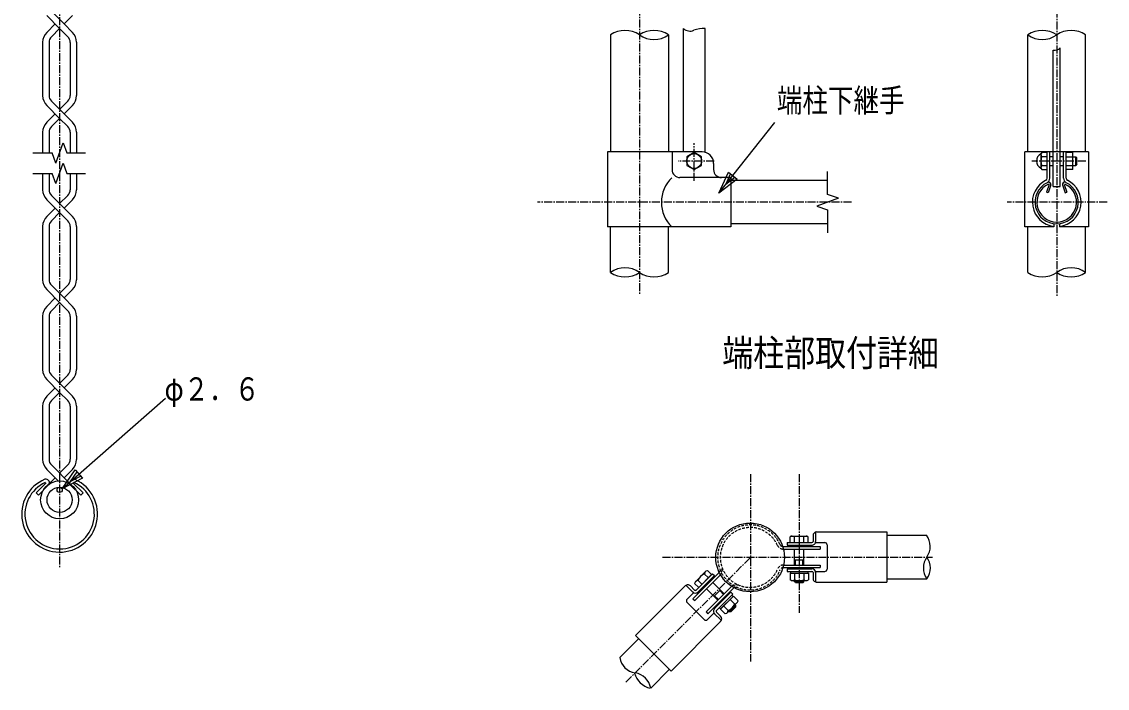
# Model space of a CAD drawing. Units: millimetres, scale not verified. Extents: x -4425 to 4425, y -3150 to 3150.
# Drawn here: x 163 to 2203, y 244 to 1495 of the extents above; entities that cross this region are included whole.
import ezdxf
from ezdxf.enums import TextEntityAlignment as Align

# ---------------------------------------------------------------- set-up
doc = ezdxf.new("R2010")
doc.units = ezdxf.units.MM
doc.header["$LTSCALE"] = 20
doc.linetypes.add('USER1', pattern=[1.125, 0.75, -0.125, 0.125, -0.125])
doc.linetypes.add('USER2', pattern=[0.375, 0.25, -0.125])
for name, color, linetype, lineweight in [('0-1_2', 7, 'Continuous', 25), ('0-2_1', 7, 'Continuous', 25), ('0-3_0', 7, 'Continuous', 25), ('0-A_CENTLN-L', 2, 'USER1', 25)]:
    doc.layers.add(name, color=color, linetype=linetype, lineweight=lineweight)
doc.styles.add('ＭＳ ゴシック', font='')
doc.styles.get('ＭＳ ゴシック').set_extended_font_data('MS Gothic')

# ---------------------------------------------------------------- blocks, each defined once
blk = doc.blocks.new('C24')
at = {"layer": '0-2_1', "color": 4}
blk.add_line((91058.4, 87643.8), (94939.4, 91042.8), dxfattribs=at)
blk.add_lwpolyline([(91828.6, 88039.3), (91058.4, 87643.8), (91551.9, 88355.3)], close=True, dxfattribs=at)
blk.add_lwpolyline([(91759.5, 88118.3), (91374.3, 87920.6), (91621.1, 88276.3)], dxfattribs=at)
blk = doc.blocks.new('C57')
at = {"layer": '0-2_1', "color": 4}
blk.add_line((115014.5, 95210.7), (117117.6, 97867.8), dxfattribs=at)
blk.add_lwpolyline([(115700.4, 95739), (115014.5, 95210.7), (115371.1, 95999.6)], close=True, dxfattribs=at)
blk.add_lwpolyline([(115618.1, 95804.1), (115275.1, 95540), (115453.4, 95934.5)], dxfattribs=at)

msp = doc.modelspace()

# ---------------------------------------------------------------- linework, layer by layer
at = {"layer": '0-1_2'}
for p, q in [((1609.27, 529.32), (1606.97, 527.99)), ((1606.97, 517.32), (1606.97, 527.99)), ((1609.27, 529.32), (1638.96, 529.32)), ((1611.26, 517.32), (1645.54, 517.32)), ((1615.54, 517.32), (1615.54, 527.99)), ((1615.54, 510.25), (1615.54, 512.39)), ((1632.69, 517.32), (1632.69, 527.99)), ((1632.69, 510.25), (1632.69, 512.39)), ((1638.96, 529.32), (1641.26, 527.99)), ((1641.26, 517.32), (1641.26, 527.99)), ((1615.54, 475.32), (1615.54, 505.32)), ((1632.69, 475.32), (1632.69, 505.32)), ((1615.54, 485.18), (1632.69, 485.18)), ((1615.54, 468.25), (1615.54, 470.39)), ((1632.69, 468.25), (1632.69, 470.39)), ((1428.5, 443.24), (1449.49, 464.24)), ((1435.36, 433.13), (1459.6, 457.37)), ((1453.54, 451.31), (1445.99, 458.86)), ((1449.49, 464.24), (1452.05, 464.92)), ((1459.6, 457.37), (1452.05, 464.92)), ((1607.14, 459.85), (1641.43, 459.85)), ((1607.14, 459.85), (1607.14, 447.46)), ((1615.71, 459.85), (1615.71, 447.46)), ((1632.85, 459.85), (1632.85, 447.46)), ((1641.43, 459.85), (1641.43, 447.46)), ((1428.5, 443.24), (1427.81, 440.68)), ((1435.36, 433.13), (1427.81, 440.68)), ((1441.42, 439.19), (1433.87, 446.74)), ((1446.57, 434.04), (1445.05, 435.55)), ((1471.27, 409.34), (1450.05, 430.55)), ((1458.69, 446.16), (1457.18, 447.68)), ((1483.39, 421.46), (1462.18, 442.68)), ((1464.15, 416.46), (1476.27, 428.59)), ((1609.44, 446.14), (1607.14, 447.46)), ((1615.54, 444.03), (1615.54, 446.14)), ((1615.54, 444.03), (1632.69, 444.03)), ((1617.26, 442.32), (1630.97, 442.32)), ((1630.97, 442.32), (1632.69, 444.03)), ((1632.69, 444.03), (1632.69, 446.14)), ((1476.26, 392.46), (1500.51, 416.7)), ((1488.39, 416.46), (1486.87, 417.98)), ((1494.45, 410.64), (1503.21, 401.88)), ((1500.51, 416.7), (1509.27, 407.95)), ((1476.27, 404.34), (1474.75, 405.86)), ((1476.26, 392.46), (1485.02, 383.7)), ((1482.32, 398.52), (1491.08, 389.76)), ((1493.24, 387.37), (1491.9, 388.71)), ((1493.24, 387.37), (1505.36, 399.49)), ((1495.66, 387.37), (1505.36, 397.07)), ((1487.59, 384.39), (1485.02, 383.7)), ((1495.66, 387.37), (1490.57, 387.37))]:
    msp.add_line(p, q, dxfattribs=at)
at = {"layer": '0-1_2', "color": 4}
for p, q in [((1617.26, 475.32), (1617.26, 485.18)), ((1617.26, 468.25), (1617.26, 470.39)), ((1630.97, 475.32), (1630.97, 485.18)), ((1630.97, 468.25), (1630.97, 470.39)), ((1617.26, 442.32), (1617.26, 446.14)), ((1630.97, 442.32), (1630.97, 446.14)), ((1472.48, 410.55), (1465.36, 417.68)), ((1482.18, 420.25), (1475.06, 427.37)), ((1487.18, 415.25), (1485.66, 416.77)), ((1477.48, 405.55), (1475.96, 407.07)), ((1495.66, 387.37), (1493.12, 389.92)), ((1505.36, 397.07), (1502.81, 399.61))]:
    msp.add_line(p, q, dxfattribs=at)
at = {"layer": '0-1_2'}
for points in [[(1609.44, 446.14), (1639.13, 446.14), (1641.43, 447.46)], [(1487.59, 384.39), (1508.58, 405.38), (1509.27, 407.95)], [(1505.36, 397.07), (1505.36, 399.49), (1504.03, 400.83)]]:
    msp.add_lwpolyline(points, dxfattribs=at)
for centre, radius, start, end in [((1609.27, 513.82), 15.5, 66.11754, 90), ((1624.12, 500.95), 28.37, 72.41836, 107.5858), ((1638.96, 513.82), 15.5, 90, 113.88093), ((1459.06, 433.68), 28.37, 117.41808, 152.58563), ((1460.45, 453.28), 15.5, 134.99994, 158.88132), ((1439.45, 432.28), 15.5, 111.11787, 134.99994), ((1609.44, 461.63), 15.5, 270, 293.88238), ((1624.28, 474.49), 28.36, 252.40607, 287.59442), ((1639.13, 461.63), 15.5, 246.11765, 270), ((1476.63, 395.35), 15.5, 314.99972, 338.88248), ((1478.03, 414.94), 28.36, 297.40603, 332.59442), ((1497.62, 416.34), 15.5, 291.11755, 315.00061)]:
    msp.add_arc(centre, radius, start, end, dxfattribs=at)
at = {"layer": '0-2_1', "color": 2, "linetype": 'USER1'}
for p, q in [((1324.08, 2129.41), (1324.08, 983.86)), ((2108.03, 2126.03), (2108.03, 980.48)), ((234.68, 1998.79), (234.68, 469.4)), ((1426.93, 1196.93), (1426.93, 1267.21)), ((1464.69, 1233.8), (1396.71, 1233.8)), ((2162.55, 1233.8), (2061.55, 1233.8)), ((2203.1, 1156.65), (2015.18, 1156.65)), ((1533, 645.67), (1533, 294.24)), ((1623.98, 645.64), (1623.98, 385.62)), ((1367.71, 490.35), (1874.8, 490.35)), ((1532.03, 488.81), (1297.83, 254.61))]:
    msp.add_line(p, q, dxfattribs=at)
at = {"layer": '0-2_1'}
for p, q in [((243.17, 1491.2), (219.2, 1515.17)), ((234.68, 1482.72), (210.5, 1506.91)), ((210.5, 1475.5), (226.2, 1491.2)), ((243.17, 1491.2), (258.87, 1506.91)), ((258.87, 1475.5), (243.17, 1491.2)), ((219.2, 1467.24), (234.68, 1482.72)), ((250.17, 1467.24), (234.68, 1482.72)), ((1269.65, 1470.58), (1269.65, 1250.94)), ((1378.51, 1470.58), (1378.51, 1250.94)), ((1406.58, 1250.94), (1406.58, 1482.78)), ((1447.29, 1250.94), (1447.29, 1482.78)), ((2053.6, 1250.94), (2053.6, 1470.58)), ((2162.46, 1250.94), (2162.46, 1470.58)), ((202.81, 1456.94), (202.81, 1356.72)), ((214.81, 1456.63), (214.81, 1357.03)), ((254.56, 1456.63), (254.56, 1357.03)), ((266.56, 1456.94), (266.56, 1356.72)), ((2101.6, 1186.14), (2101.6, 1442.23)), ((2114.46, 1186.14), (2114.46, 1446.62)), ((243.17, 1322.45), (219.2, 1346.42)), ((234.68, 1330.94), (250.17, 1346.42)), ((234.68, 1313.97), (210.5, 1338.16)), ((243.17, 1322.45), (258.87, 1338.16)), ((210.5, 1306.75), (226.2, 1322.45)), ((219.2, 1298.49), (234.68, 1313.97)), ((250.17, 1298.49), (234.68, 1313.97)), ((258.87, 1306.75), (243.17, 1322.45)), ((202.81, 1288.19), (202.81, 1248.97)), ((214.81, 1287.88), (214.81, 1248.97)), ((254.56, 1287.88), (254.56, 1248.97)), ((266.56, 1288.19), (266.56, 1248.97)), ((1264.29, 1250.94), (1264.29, 1110.58)), ((1441.93, 1250.94), (1264.29, 1250.94)), ((1385.26, 1250.94), (1385.26, 1217.73)), ((1385.26, 1250.94), (1385.26, 1217.73)), ((2167.81, 1250.94), (2048.24, 1250.94)), ((2048.24, 1110.58), (2048.24, 1250.94)), ((2078.46, 1247.02), (2078.46, 1220.57)), ((2090.24, 1201.56), (2090.24, 1250.94)), ((2095.17, 1201.44), (2095.17, 1250.94)), ((2120.89, 1201.44), (2120.89, 1250.94)), ((2125.81, 1201.56), (2125.81, 1250.94)), ((2138.67, 1249.87), (2125.81, 1249.87)), ((2138.67, 1217.73), (2138.67, 1249.87)), ((2167.82, 1250.94), (2167.82, 1110.58)), ((1463.36, 1229.51), (1463.36, 1217.73)), ((1463.36, 1229.51), (1463.36, 1217.73)), ((2090.24, 1241.83), (2079.75, 1241.83)), ((2079.75, 1225.76), (2090.24, 1225.76)), ((2095.17, 1242.37), (2101.6, 1242.37)), ((2095.17, 1225.23), (2101.6, 1225.23)), ((2114.46, 1242.37), (2120.89, 1242.37)), ((2114.46, 1225.23), (2120.89, 1225.23)), ((2125.81, 1241.83), (2144.03, 1241.83)), ((2125.81, 1225.77), (2144.03, 1225.77)), ((2144.03, 1241.83), (2146.17, 1239.68)), ((2144.03, 1226.3), (2144.03, 1241.3)), ((2146.17, 1227.91), (2144.03, 1225.77)), ((2146.17, 1227.91), (2146.17, 1239.68)), ((202.81, 1210.72), (202.81, 1179.72)), ((214.81, 1210.72), (214.81, 1180.03)), ((254.56, 1210.72), (254.56, 1180.03)), ((266.56, 1210.72), (266.56, 1179.72)), ((2078.46, 1220.57), (2080.1, 1217.73)), ((2080.1, 1217.73), (2090.24, 1217.73)), ((2138.67, 1217.73), (2125.81, 1217.73)), ((1495.51, 1202.73), (1400.26, 1202.73)), ((1495.51, 1202.73), (1495.51, 1110.58)), ((1677.65, 1197.37), (1495.51, 1197.37)), ((2093.82, 1189.62), (2088.68, 1175.5)), ((2097.21, 1188.91), (2091.91, 1174.32)), ((2101.6, 1186.14), (2114.46, 1186.14)), ((2118.85, 1188.91), (2124.15, 1174.32)), ((2122.24, 1189.62), (2127.38, 1175.5)), ((243.17, 1145.45), (219.2, 1169.42)), ((234.68, 1153.94), (250.17, 1169.42)), ((2091.91, 1174.32), (2088.68, 1175.5)), ((2124.15, 1174.32), (2127.37, 1175.5)), ((234.68, 1136.97), (210.5, 1161.15)), ((210.5, 1129.75), (226.2, 1145.45)), ((243.17, 1145.45), (258.87, 1161.16)), ((258.87, 1129.75), (243.17, 1145.45)), ((219.2, 1121.49), (234.68, 1136.97)), ((250.17, 1121.49), (234.68, 1136.97)), ((202.81, 1111.19), (202.81, 1010.97)), ((214.81, 1110.88), (214.81, 1011.28)), ((254.56, 1110.88), (254.56, 1011.28)), ((266.56, 1111.19), (266.56, 1010.97)), ((1495.51, 1110.58), (1264.29, 1110.58)), ((1269.65, 1024.87), (1269.65, 1110.58)), ((1378.51, 1024.87), (1378.51, 1110.58)), ((1677.65, 1115.94), (1495.51, 1115.94)), ((2102.67, 1110.58), (2048.24, 1110.58)), ((2053.6, 1024.87), (2053.6, 1110.58)), ((2102.67, 1116.29), (2102.67, 1110.58)), ((2113.39, 1116.29), (2113.39, 1110.58)), ((2167.82, 1110.58), (2113.39, 1110.58)), ((2162.46, 1024.87), (2162.46, 1110.58)), ((243.17, 976.7), (219.2, 1000.67)), ((234.68, 985.19), (250.17, 1000.67)), ((234.68, 968.22), (210.5, 992.4)), ((243.17, 976.7), (258.87, 992.41)), ((210.5, 961), (226.2, 976.7)), ((219.2, 952.74), (234.68, 968.22)), ((250.17, 952.74), (234.68, 968.22)), ((258.87, 961), (243.17, 976.7)), ((202.81, 942.44), (202.81, 842.22)), ((214.81, 942.13), (214.81, 842.53)), ((254.56, 942.13), (254.56, 842.53)), ((266.56, 942.44), (266.56, 842.22)), ((234.68, 799.47), (210.5, 823.65)), ((243.17, 807.95), (219.2, 831.92)), ((234.68, 816.44), (250.17, 831.92)), ((243.17, 807.95), (258.87, 823.65)), ((210.5, 792.25), (226.2, 807.95)), ((219.2, 783.99), (234.68, 799.47)), ((250.17, 783.99), (234.68, 799.47)), ((258.87, 792.25), (243.17, 807.95)), ((202.81, 773.69), (202.81, 673.47)), ((214.81, 773.38), (214.81, 673.78)), ((254.56, 773.38), (254.56, 673.78)), ((266.56, 773.69), (266.56, 673.47)), ((232.21, 633.2), (210.5, 654.91)), ((255.71, 626.66), (219.2, 663.17)), ((234.68, 647.69), (250.16, 663.17)), ((243.17, 639.2), (258.87, 654.91)), ((210.28, 623.29), (226.2, 639.2)), ((209.18, 629.57), (190.59, 610.97)), ((214.03, 625.93), (194.83, 606.73)), ((255.3, 625.53), (274.5, 606.33)), ((260.15, 629.17), (278.75, 610.57)), ((194.83, 606.73), (190.59, 610.97)), ((274.5, 606.33), (278.75, 610.57)), ((1650.21, 530.42), (1650.21, 519.49)), ((1655.05, 537.46), (1655.05, 519.46)), ((1657.19, 537.46), (1788.98, 537.46)), ((1788.98, 537.46), (1788.98, 443.18)), ((1788.98, 531.17), (1863.66, 531.17)), ((1593.07, 510.25), (1663.62, 510.25)), ((1601.48, 512.39), (1647.98, 512.39)), ((1601.57, 517.35), (1601.57, 512.42)), ((1601.57, 517.35), (1648.07, 517.35)), ((1655.14, 517.35), (1672.28, 517.35)), ((1663.62, 510.25), (1663.62, 505.32)), ((1676.57, 513.06), (1676.57, 467.64)), ((1594.53, 505.32), (1663.62, 505.32)), ((1594.48, 470.39), (1663.62, 470.39)), ((1594.92, 475.32), (1663.62, 475.32)), ((1663.62, 475.32), (1663.62, 470.39)), ((1424.5, 411.97), (1472.59, 460.06)), ((1427.99, 408.49), (1475.56, 456.06)), ((1430.71, 428.18), (1461.32, 458.79)), ((1434.2, 424.7), (1464.81, 455.31)), ((1461.36, 458.88), (1464.85, 455.39)), ((1601.48, 468.25), (1647.98, 468.25)), ((1601.57, 468.28), (1601.57, 463.35)), ((1601.57, 463.35), (1648.07, 463.35)), ((1607.8, 463.32), (1607.8, 459.85)), ((1640.58, 463.32), (1640.58, 459.85)), ((1650.21, 461.21), (1650.21, 450.28)), ((1655.05, 461.18), (1655.05, 443.18)), ((1655.14, 463.35), (1672.28, 463.35)), ((1788.98, 449.53), (1864.34, 449.53)), ((1316.77, 342.72), (1409.95, 435.91)), ((1411.51, 437.51), (1425.76, 423.27)), ((1420, 436), (1427.73, 428.27)), ((1449.2, 387.27), (1496.49, 434.57)), ((1452.68, 383.79), (1500.91, 432.02)), ((1619.83, 444.03), (1621.35, 442.28)), ((1657.19, 443.18), (1788.98, 443.18)), ((1413.59, 411.06), (1425.71, 423.18)), ((1424.5, 411.97), (1427.99, 408.49)), ((1465.41, 393.48), (1496.02, 424.09)), ((1468.9, 390), (1499.5, 420.61)), ((1476.55, 392.8), (1500.03, 416.29)), ((1496.06, 424.18), (1499.55, 420.69)), ((1497.61, 418.71), (1500.03, 416.29)), ((1413.63, 405.09), (1445.76, 372.96)), ((1474.12, 395.23), (1476.55, 392.8)), ((1383.44, 276.05), (1476.62, 369.24)), ((1449.2, 387.27), (1452.68, 383.79)), ((1451.77, 372.88), (1463.9, 385)), ((1463.94, 385.09), (1478.18, 370.84)), ((1468.94, 387.06), (1476.67, 379.33)), ((1322.49, 337), (1287.14, 301.66)), ((1316.77, 342.72), (1383.44, 276.05)), ((1380.22, 279.27), (1345.25, 244.3))]:
    msp.add_line(p, q, dxfattribs=at)
at = {"layer": '0-2_1', "color": 4}
for p, q in [((227.76, 1229.94), (241.61, 1268)), ((241.61, 1268), (248.54, 1248.97)), ((184.51, 1248.97), (220.83, 1248.97)), ((227.76, 1229.94), (220.83, 1248.97)), ((248.54, 1248.97), (283.03, 1248.97)), ((227.76, 1191.69), (241.61, 1229.75)), ((241.61, 1229.75), (248.54, 1210.72)), ((184.51, 1210.72), (220.83, 1210.72)), ((227.76, 1191.69), (220.83, 1210.72)), ((248.54, 1210.72), (283.03, 1210.72)), ((1697.78, 1163.98), (1657.51, 1149.33)), ((1657.51, 1149.33), (1677.65, 1142)), ((1677.65, 1142), (1677.65, 1099.14))]:
    msp.add_line(p, q, dxfattribs=at)
at = {"layer": '0-2_1', "color": 4, "linetype": 'USER2'}
for p, q in [((1593.88, 505.35), (1594.62, 505.35)), ((1591.49, 475.35), (1595.01, 475.35)), ((1475.6, 456.14), (1476.12, 456.67)), ((1496.54, 434.66), (1499.03, 437.14))]:
    msp.add_line(p, q, dxfattribs=at)
at = {"layer": '0-2_1'}
msp.add_lwpolyline([(1426.93, 1217.71), (1440.86, 1225.76), (1440.86, 1241.84), (1426.93, 1249.88), (1413.01, 1241.84), (1413.01, 1225.76)], close=True, dxfattribs=at)
msp.add_lwpolyline([(2090.24, 1249.87), (2080.1, 1249.87), (2078.46, 1247.02)], dxfattribs=at)
at = {"layer": '0-2_1', "color": 4}
msp.add_lwpolyline([(1697.78, 1163.98), (1677.65, 1171.31), (1677.65, 1214.17)], dxfattribs=at)
at = {"layer": '0-2_1'}
for centre, radius in [((1426.93, 1233.8), 13.93), ((234.68, 597.66), 35.62), ((234.68, 597.66), 23.62), ((234.68, 616.41), 4.88), ((1532.09, 489.54), 64.5)]:
    msp.add_circle(centre, radius, dxfattribs=at)
for centre, radius, start, end in [((229.06, 1456.94), 26.25, 134.99994, 179.99992), ((240.31, 1456.94), 26.25, 0, 44.99998), ((229.81, 1456.63), 15, 134.99994, 179.99992), ((239.56, 1456.63), 15, 0, 45.00122), ((229.06, 1356.72), 26.25, 179.99992, 225.00006), ((229.81, 1357.03), 15, 179.99992, 225.0013), ((239.56, 1357.03), 15, 315.00125, 0), ((240.31, 1356.72), 26.25, 315.00003, 0), ((229.06, 1288.19), 26.25, 134.99994, 179.99992), ((240.31, 1288.19), 26.25, 0, 44.99998), ((229.81, 1287.88), 15, 134.99994, 179.99992), ((239.56, 1287.88), 15, 0, 45.00122), ((1441.93, 1229.51), 21.43, 0, 90), ((2084.65, 1233.8), 14.76, 114.79445, 245.20555), ((2103.92, 1250.59), 25.71, 187.97958, 199.90953), ((2103.92, 1217.01), 25.71, 160.09047, 172.02042), ((2104.17, 1233.8), 25.71, 161.79012, 198.20988), ((1400.26, 1217.73), 15, 180, 270), ((1478.36, 1217.73), 15, 180, 270), ((1428.63, 1156.34), 63.33, 133.22993, 226.76297), ((2108.03, 1156.65), 45.75, 116.17496, 263.27368), ((2108.03, 1156.65), 40.71, 116.23561, 63.76712), ((2108.03, 1156.65), 37.29, 114.17442, 65.66495), ((2085.96, 1201.56), 4.29, 296.17508, 0), ((2085.96, 1201.44), 9.21, 296.23556, 0), ((2093.03, 1189.81), 4.29, 349.34427, 114.45453), ((2108.03, 1156.65), 45.75, 276.72174, 63.82749), ((2123.03, 1189.83), 4.29, 72.04499, 190.65582), ((2130.1, 1201.44), 9.21, 180, 243.76678), ((2130.1, 1201.56), 4.29, 180, 243.82724), ((229.06, 1179.72), 26.25, 179.99992, 225.00006), ((229.81, 1180.03), 15, 179.99992, 225.0013), ((239.56, 1180.03), 15, 315.00125, 0), ((240.31, 1179.72), 26.25, 315.00003, 0), ((229.06, 1111.19), 26.25, 134.99994, 179.99992), ((240.31, 1111.19), 26.25, 0, 44.99998), ((229.81, 1110.88), 15, 134.99994, 179.99992), ((239.56, 1110.88), 15, 0, 45.00122), ((229.06, 1010.97), 26.25, 179.99992, 225.00006), ((229.81, 1011.28), 15, 179.99992, 225.0013), ((239.56, 1011.28), 15, 315.00125, 0), ((240.31, 1010.97), 26.25, 315.00003, 0), ((229.06, 942.44), 26.25, 134.99994, 179.99992), ((240.31, 942.44), 26.25, 0, 44.99998), ((229.81, 942.13), 15, 134.99994, 179.99992), ((239.56, 942.13), 15, 0, 45.00122), ((229.06, 842.22), 26.25, 179.99992, 225.00006), ((229.81, 842.53), 15, 179.99992, 224.99883), ((239.56, 842.53), 15, 314.99878, 0), ((240.31, 842.22), 26.25, 315.00003, 0), ((229.06, 773.69), 26.25, 134.99994, 179.99992), ((229.81, 773.38), 15, 134.99994, 179.99992), ((239.56, 773.38), 15, 0, 45.00122), ((240.31, 773.69), 26.25, 0, 45.00069), ((229.06, 673.47), 26.25, 179.99992, 225.00006), ((229.81, 673.78), 15, 179.99992, 224.99883), ((239.56, 673.78), 15, 315.00125, 0), ((240.31, 673.47), 26.25, 315.00003, 0), ((234.71, 570.75), 71.25, 112.92898, 65.65775), ((208.46, 628.8), 7.5, 349.34231, 96.6383), ((260.96, 628.77), 7.5, 65.55138, 190.65775), ((234.71, 570.75), 65.25, 114.33539, 65.82681), ((1657.28, 530.42), 7.07, 90.00053, 180), ((1835.16, 510.41), 35.26, 324.9555, 36.07004), ((1648.07, 519.49), 2.14, 270, 0), ((1648.07, 519.49), 7.07, 269.99948, 0), ((1672.28, 513.06), 4.29, 0, 90), ((1893.76, 469.63), 36.14, 145.36917, 214.0778), ((1835.8, 469.49), 34.83, 324.72488, 36.41699), ((1648.07, 461.21), 7.07, 0, 90), ((1648.07, 461.21), 2.14, 0, 90), ((1657.28, 450.28), 7.07, 179.99895, 270), ((1672.28, 467.64), 4.29, 270, 0), ((1415, 431), 7.07, 44.99933, 135.00059), ((1416.66, 408.12), 4.29, 135.00102, 225.00115), ((1429.24, 429.79), 7.07, 225.00072, 315.00003), ((1429.24, 429.79), 2.14, 224.99139, 315.0022), ((1470.45, 388.57), 7.07, 134.99928, 225.00006), ((1470.45, 388.57), 2.14, 134.99994, 225.00006), ((1448.79, 375.99), 4.29, 224.99898, 315.0011), ((1471.67, 374.33), 7.07, 315.00003, 44.99933), ((1321.89, 307.35), 35.21, 189.22292, 260.34412), ((1354.23, 283.56), 40.93, 195.76767, 255.87137), ((1309.81, 237.35), 36.12, 10.98267, 79.45712)]:
    msp.add_arc(centre, radius, start, end, dxfattribs=at)
at = {"layer": '0-2_1', "color": 4}
for centre, radius, start, end in [((1296.86, 1431.67), 47.49, 55.03597, 124.96473), ((1351.29, 1431.67), 47.49, 55.0352, 124.96473), ((1351.29, 1509.5), 47.49, 235.03604, 304.96481), ((1419.27, 1496.77), 18.89, 227.77408, 292.52838), ((1444.37, 1436.24), 46.63, 86.40426, 112.51272), ((2080.81, 1431.67), 47.49, 55.03565, 124.96428), ((2080.82, 1509.5), 47.49, 235.03572, 304.96405), ((2135.24, 1431.67), 47.49, 55.03565, 124.96396), ((2104.53, 1454.69), 12.79, 256.76773, 320.89361), ((1296.86, 985.95), 47.49, 55.03597, 124.96473), ((1296.86, 1063.79), 47.49, 235.03528, 304.96435), ((1351.29, 1063.79), 47.49, 235.03604, 304.96481), ((2080.82, 1063.79), 47.49, 235.03572, 304.96435), ((2135.24, 985.95), 47.49, 55.03565, 124.96428), ((2135.24, 1063.79), 47.49, 235.03604, 304.96435)]:
    msp.add_arc(centre, radius, start, end, dxfattribs=at)
at = {"layer": '0-2_1', "color": 4, "linetype": 'USER2'}
for centre, radius, start, end in [((1532.09, 489.54), 61.07, 23.73228, 202.50194), ((1532.09, 489.54), 56.14, 23.73229, 337.7601), ((1593.88, 516.71), 11.36, 203.73229, 270), ((1593.88, 516.71), 6.43, 203.73229, 270), ((1594.57, 463.99), 11.36, 90, 157.76007), ((1594.57, 463.99), 6.43, 90, 157.76007), ((1468.09, 464.7), 6.43, 315.00073, 21.26804), ((1532.09, 489.54), 61.07, 202.23996, 337.76004), ((1468.09, 464.7), 11.36, 314.99756, 21.26834), ((1504.88, 426.94), 11.36, 67.2404, 134.99954), ((1504.88, 426.94), 6.43, 67.2384, 135.00067)]:
    msp.add_arc(centre, radius, start, end, dxfattribs=at)
at = {"layer": '0-A_CENTLN-L'}
msp.add_line((1722.65, 1156.65), (1132.71, 1156.65), dxfattribs=at)

# ---------------------------------------------------------------- block references
at = {"layer": '0-3_0', "xscale": 0.05, "yscale": 0.05}
for name, p in [('C57', (-4277.4, -3587.17)), ('C24', (-4313.63, -3763.83))]:
    msp.add_blockref(name, p, dxfattribs=at)

# ---------------------------------------------------------------- texts
at = {"layer": '0-2_1', "color": 4, "style": 'ＭＳ ゴシック'}
for s, height, width, p in [('端柱下継手', 43.99, 0.8, (1582.29, 1312.64)), ('端柱部取付詳細', 50.15, 0.85, (1479.68, 833.45)), ('φ２．６', 43.63, 0.8, (431.77, 770.98))]:
    msp.add_text(s, height=height, dxfattribs=dict(at, width=width)).set_placement(p, align=Align.BOTTOM_LEFT)

doc.saveas('drawing.dxf')
